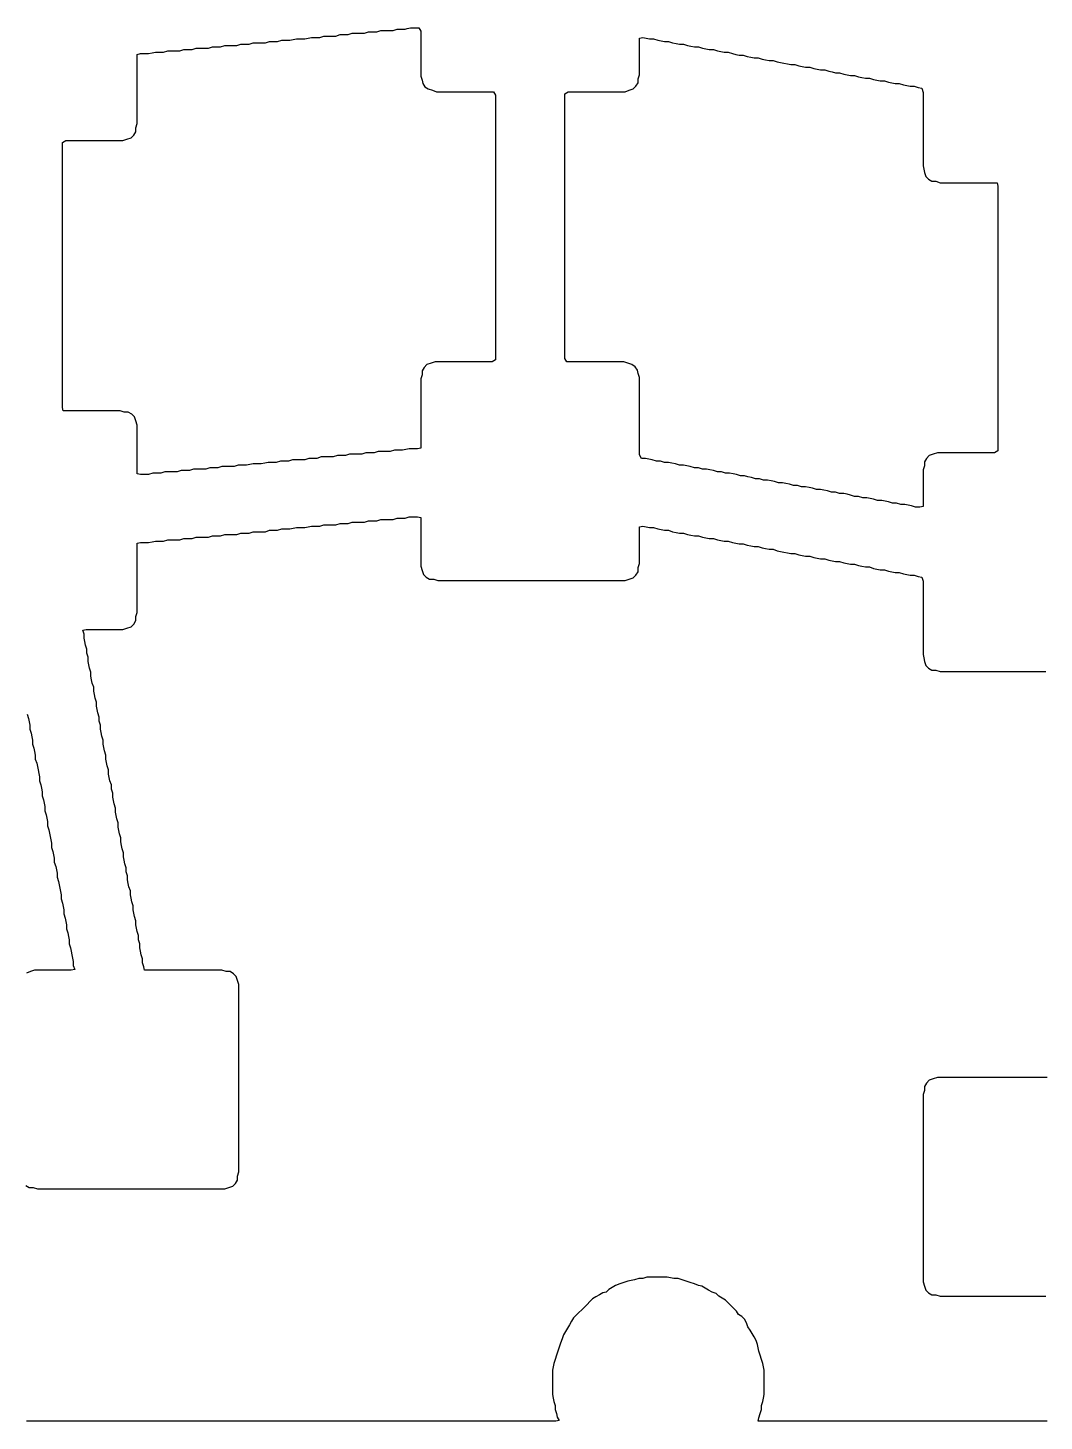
# Model space of a CAD drawing. Header units: metres. Extents: x 1 to 276, y -106 to -1.
# Drawn here: x 191.8 to 229.2, y -104.2 to -52.9 of the extents above; entities that cross this region are included whole.
import ezdxf

# ---------------------------------------------------------------- set-up
doc = ezdxf.new("R2010")
doc.units = ezdxf.units.M

msp = doc.modelspace()

# ---------------------------------------------------------------- linework, layer by layer
at = {"layer": 'PORON'}
for points in [[(205.725, -52.9), (205.85, -52.875), (206, -52.875), (206.15, -52.875), (206.225, -53), (206.225, -53.15), (206.225, -53.3), (206.225, -53.45), (206.225, -53.6), (206.225, -53.75), (206.225, -53.9), (206.225, -54.05), (206.225, -54.2), (206.225, -54.35), (206.225, -54.5), (206.225, -54.65), (206.275, -54.8), (206.3, -54.925), (206.375, -55.05), (206.5, -55.125), (206.65, -55.175), (206.8, -55.225), (206.95, -55.225), (207.1, -55.225), (207.25, -55.225), (207.4, -55.225), (207.55, -55.225), (207.7, -55.225), (207.85, -55.225), (208, -55.225), (208.15, -55.225), (208.3, -55.225), (208.45, -55.225), (208.6, -55.225), (208.75, -55.225), (208.9, -55.225), (208.975, -55.35), (208.975, -55.5), (208.975, -55.65), (208.975, -55.8), (208.975, -55.95), (208.975, -56.1), (208.975, -56.25), (208.975, -56.4), (208.975, -56.55), (208.975, -56.7), (208.975, -56.85), (208.975, -57), (208.975, -57.15), (208.975, -57.3), (208.975, -57.45), (208.975, -57.6), (208.975, -57.75), (208.975, -57.9), (208.975, -58.05), (208.975, -58.2), (208.975, -58.35), (208.975, -58.5), (208.975, -58.65), (208.975, -58.8), (208.975, -58.95), (208.975, -59.1), (208.975, -59.25), (208.975, -59.4), (208.975, -59.55), (208.975, -59.7), (208.975, -59.85), (208.975, -60), (208.975, -60.15), (208.975, -60.3), (208.975, -60.45), (208.975, -60.6), (208.975, -60.75), (208.975, -60.9), (208.975, -61.05), (208.975, -61.2), (208.975, -61.35), (208.975, -61.5), (208.975, -61.65), (208.975, -61.8), (208.975, -61.95), (208.975, -62.1), (208.975, -62.25), (208.975, -62.4), (208.975, -62.55), (208.975, -62.7), (208.975, -62.85), (208.975, -63), (208.975, -63.15), (208.975, -63.3), (208.975, -63.45), (208.975, -63.6), (208.975, -63.75), (208.975, -63.9), (208.975, -64.05), (208.975, -64.2), (208.975, -64.35), (208.975, -64.5), (208.975, -64.65), (208.975, -64.8), (208.975, -64.95), (208.975, -65.1), (208.85, -65.175), (208.7, -65.175), (208.55, -65.175), (208.4, -65.175), (208.25, -65.175), (208.1, -65.175), (207.95, -65.175), (207.8, -65.175), (207.65, -65.175), (207.5, -65.175), (207.35, -65.175), (207.2, -65.175), (207.05, -65.175), (206.9, -65.175), (206.75, -65.175), (206.6, -65.225), (206.45, -65.275), (206.35, -65.375), (206.275, -65.5), (206.275, -65.65), (206.225, -65.8), (206.225, -65.95), (206.225, -66.1), (206.225, -66.25), (206.225, -66.4), (206.225, -66.55), (206.225, -66.7), (206.225, -66.85), (206.225, -67), (206.225, -67.15), (206.225, -67.3), (206.225, -67.45), (206.225, -67.6), (206.225, -67.75), (206.225, -67.9), (206.225, -68.05), (206.225, -68.2), (206.225, -68.35), (206.1, -68.375), (205.95, -68.375), (205.8, -68.375), (205.675, -68.4), (205.55, -68.425), (205.4, -68.425), (205.25, -68.425), (205.1, -68.475), (204.95, -68.475), (204.8, -68.475), (204.65, -68.475), (204.5, -68.525), (204.35, -68.525), (204.2, -68.525), (204.05, -68.575), (203.9, -68.575), (203.75, -68.575), (203.6, -68.575), (203.45, -68.625), (203.3, -68.625), (203.15, -68.625), (203, -68.675), (202.85, -68.675), (202.7, -68.675), (202.55, -68.675), (202.4, -68.725), (202.25, -68.725), (202.1, -68.725), (201.95, -68.775), (201.8, -68.775), (201.65, -68.775), (201.5, -68.775), (201.35, -68.825), (201.2, -68.825), (201.05, -68.825), (200.9, -68.875), (200.75, -68.875), (200.6, -68.875), (200.475, -68.9), (200.35, -68.925), (200.2, -68.925), (200.05, -68.925), (199.925, -68.95), (199.8, -68.975), (199.65, -68.975), (199.5, -68.975), (199.35, -69.025), (199.2, -69.025), (199.05, -69.025), (198.9, -69.025), (198.75, -69.075), (198.6, -69.075), (198.45, -69.075), (198.3, -69.125), (198.15, -69.125), (198, -69.125), (197.85, -69.125), (197.7, -69.175), (197.55, -69.175), (197.4, -69.175), (197.25, -69.225), (197.1, -69.225), (196.95, -69.225), (196.8, -69.225), (196.65, -69.275), (196.5, -69.275), (196.35, -69.275), (196.2, -69.325), (196.05, -69.325), (195.9, -69.325), (195.775, -69.3), (195.775, -69.15), (195.775, -69), (195.775, -68.85), (195.775, -68.7), (195.775, -68.55), (195.775, -68.4), (195.775, -68.25), (195.775, -68.1), (195.775, -67.95), (195.775, -67.8), (195.775, -67.65), (195.775, -67.5), (195.725, -67.35), (195.675, -67.2), (195.575, -67.1), (195.45, -67.025), (195.3, -67.025), (195.15, -66.975), (195, -66.975), (194.85, -66.975), (194.7, -66.975), (194.55, -66.975), (194.4, -66.975), (194.25, -66.975), (194.1, -66.975), (193.95, -66.975), (193.8, -66.975), (193.65, -66.975), (193.5, -66.975), (193.35, -66.975), (193.2, -66.975), (193.05, -66.975), (193.025, -66.85), (193.025, -66.7), (193.025, -66.55), (193.025, -66.4), (193.025, -66.25), (193.025, -66.1), (193.025, -65.95), (193.025, -65.8), (193.025, -65.65), (193.025, -65.5), (193.025, -65.35), (193.025, -65.2), (193.025, -65.05), (193.025, -64.9), (193.025, -64.75), (193.025, -64.6), (193.025, -64.45), (193.025, -64.3), (193.025, -64.15), (193.025, -64), (193.025, -63.85), (193.025, -63.7), (193.025, -63.55), (193.025, -63.4), (193.025, -63.25), (193.025, -63.1), (193.025, -62.95), (193.025, -62.8), (193.025, -62.65), (193.025, -62.5), (193.025, -62.35), (193.025, -62.2), (193.025, -62.05), (193.025, -61.9), (193.025, -61.75), (193.025, -61.6), (193.025, -61.45), (193.025, -61.3), (193.025, -61.15), (193.025, -61), (193.025, -60.85), (193.025, -60.7), (193.025, -60.55), (193.025, -60.4), (193.025, -60.25), (193.025, -60.1), (193.025, -59.95), (193.025, -59.8), (193.025, -59.65), (193.025, -59.5), (193.025, -59.35), (193.025, -59.2), (193.025, -59.05), (193.025, -58.9), (193.025, -58.75), (193.025, -58.6), (193.025, -58.45), (193.025, -58.3), (193.025, -58.15), (193.025, -58), (193.025, -57.85), (193.025, -57.7), (193.025, -57.55), (193.025, -57.4), (193.025, -57.25), (193.025, -57.1), (193.15, -57.025), (193.3, -57.025), (193.45, -57.025), (193.6, -57.025), (193.75, -57.025), (193.9, -57.025), (194.05, -57.025), (194.2, -57.025), (194.35, -57.025), (194.5, -57.025), (194.65, -57.025), (194.8, -57.025), (194.95, -57.025), (195.1, -57.025), (195.25, -57.025), (195.4, -56.975), (195.55, -56.925), (195.65, -56.825), (195.725, -56.7), (195.725, -56.55), (195.775, -56.4), (195.775, -56.25), (195.775, -56.1), (195.775, -55.95), (195.775, -55.8), (195.775, -55.65), (195.775, -55.5), (195.775, -55.35), (195.775, -55.2), (195.775, -55.05), (195.775, -54.9), (195.775, -54.75), (195.775, -54.6), (195.775, -54.45), (195.775, -54.3), (195.775, -54.15), (195.775, -54), (195.775, -53.85), (195.9, -53.825), (196.05, -53.825), (196.2, -53.825), (196.325, -53.8), (196.45, -53.775), (196.6, -53.775), (196.75, -53.775), (196.9, -53.725), (197.05, -53.725), (197.2, -53.725), (197.35, -53.725), (197.5, -53.675), (197.65, -53.675), (197.8, -53.675), (197.95, -53.625), (198.1, -53.625), (198.25, -53.625), (198.4, -53.625), (198.55, -53.575), (198.7, -53.575), (198.85, -53.575), (199, -53.525), (199.15, -53.525), (199.3, -53.525), (199.45, -53.525), (199.6, -53.475), (199.75, -53.475), (199.9, -53.475), (200.05, -53.425), (200.2, -53.425), (200.35, -53.425), (200.5, -53.425), (200.65, -53.375), (200.8, -53.375), (200.95, -53.375), (201.1, -53.325), (201.25, -53.325), (201.4, -53.325), (201.525, -53.3), (201.65, -53.275), (201.8, -53.275), (201.95, -53.275), (202.075, -53.25), (202.2, -53.225), (202.35, -53.225), (202.5, -53.225), (202.65, -53.175), (202.8, -53.175), (202.95, -53.175), (203.1, -53.175), (203.25, -53.125), (203.4, -53.125), (203.55, -53.125), (203.7, -53.075), (203.85, -53.075), (204, -53.075), (204.15, -53.075), (204.3, -53.025), (204.45, -53.025), (204.6, -53.025), (204.75, -52.975), (204.9, -52.975), (205.05, -52.975), (205.2, -52.975), (205.35, -52.925), (205.5, -52.925), (205.65, -52.925), (205.725, -52.9)], [(214.275, -53.25), (214.4, -53.225), (214.525, -53.25), (214.65, -53.275), (214.8, -53.275), (214.95, -53.325), (215.075, -53.35), (215.2, -53.375), (215.35, -53.375), (215.5, -53.425), (215.625, -53.45), (215.75, -53.475), (215.9, -53.475), (216.05, -53.525), (216.175, -53.55), (216.3, -53.575), (216.45, -53.575), (216.6, -53.625), (216.725, -53.65), (216.85, -53.675), (217, -53.675), (217.15, -53.725), (217.275, -53.75), (217.4, -53.775), (217.55, -53.775), (217.7, -53.825), (217.825, -53.85), (217.95, -53.875), (218.1, -53.875), (218.25, -53.925), (218.375, -53.95), (218.5, -53.975), (218.65, -53.975), (218.8, -54.025), (218.925, -54.05), (219.05, -54.075), (219.2, -54.075), (219.35, -54.125), (219.475, -54.15), (219.6, -54.175), (219.725, -54.2), (219.85, -54.225), (220, -54.225), (220.15, -54.275), (220.275, -54.3), (220.4, -54.325), (220.55, -54.325), (220.7, -54.375), (220.825, -54.4), (220.95, -54.425), (221.1, -54.425), (221.25, -54.475), (221.375, -54.5), (221.5, -54.525), (221.65, -54.525), (221.8, -54.575), (221.925, -54.6), (222.05, -54.625), (222.2, -54.625), (222.35, -54.675), (222.475, -54.7), (222.6, -54.725), (222.75, -54.725), (222.9, -54.775), (223.025, -54.8), (223.15, -54.825), (223.3, -54.825), (223.45, -54.875), (223.575, -54.9), (223.7, -54.925), (223.85, -54.925), (224, -54.975), (224.125, -55), (224.25, -55.025), (224.4, -55.025), (224.55, -55.075), (224.675, -55.1), (224.725, -55.25), (224.725, -55.4), (224.725, -55.55), (224.725, -55.7), (224.725, -55.85), (224.725, -56), (224.725, -56.15), (224.725, -56.3), (224.725, -56.45), (224.725, -56.6), (224.725, -56.75), (224.725, -56.9), (224.725, -57.05), (224.725, -57.2), (224.725, -57.35), (224.725, -57.5), (224.725, -57.65), (224.725, -57.8), (224.725, -57.95), (224.75, -58.075), (224.775, -58.2), (224.825, -58.35), (224.925, -58.45), (225.05, -58.525), (225.2, -58.525), (225.35, -58.575), (225.5, -58.575), (225.65, -58.575), (225.8, -58.575), (225.95, -58.575), (226.1, -58.575), (226.25, -58.575), (226.4, -58.575), (226.55, -58.575), (226.7, -58.575), (226.85, -58.575), (227, -58.575), (227.15, -58.575), (227.3, -58.575), (227.45, -58.575), (227.475, -58.7), (227.475, -58.85), (227.475, -59), (227.475, -59.15), (227.475, -59.3), (227.475, -59.45), (227.475, -59.6), (227.475, -59.75), (227.475, -59.9), (227.475, -60.05), (227.475, -60.2), (227.475, -60.35), (227.475, -60.5), (227.475, -60.65), (227.475, -60.8), (227.475, -60.95), (227.475, -61.1), (227.475, -61.25), (227.475, -61.4), (227.475, -61.55), (227.475, -61.7), (227.475, -61.85), (227.475, -62), (227.475, -62.15), (227.475, -62.3), (227.475, -62.45), (227.475, -62.6), (227.475, -62.75), (227.475, -62.9), (227.475, -63.05), (227.475, -63.2), (227.475, -63.35), (227.475, -63.5), (227.475, -63.65), (227.475, -63.8), (227.475, -63.95), (227.475, -64.1), (227.475, -64.25), (227.475, -64.4), (227.475, -64.55), (227.475, -64.7), (227.475, -64.85), (227.475, -65), (227.475, -65.15), (227.475, -65.3), (227.475, -65.45), (227.475, -65.6), (227.475, -65.75), (227.475, -65.9), (227.475, -66.05), (227.475, -66.2), (227.475, -66.35), (227.475, -66.5), (227.475, -66.65), (227.475, -66.8), (227.475, -66.95), (227.475, -67.1), (227.475, -67.25), (227.475, -67.4), (227.475, -67.55), (227.475, -67.7), (227.475, -67.85), (227.475, -68), (227.475, -68.15), (227.475, -68.3), (227.475, -68.45), (227.35, -68.525), (227.2, -68.525), (227.05, -68.525), (226.9, -68.525), (226.75, -68.525), (226.6, -68.525), (226.45, -68.525), (226.3, -68.525), (226.15, -68.525), (226, -68.525), (225.85, -68.525), (225.7, -68.525), (225.55, -68.525), (225.4, -68.525), (225.25, -68.525), (225.1, -68.575), (224.95, -68.625), (224.85, -68.725), (224.775, -68.85), (224.775, -69), (224.725, -69.15), (224.725, -69.3), (224.725, -69.45), (224.725, -69.6), (224.725, -69.75), (224.725, -69.9), (224.725, -70.05), (224.725, -70.2), (224.725, -70.35), (224.725, -70.5), (224.6, -70.525), (224.45, -70.525), (224.3, -70.475), (224.175, -70.45), (224.05, -70.425), (223.9, -70.425), (223.75, -70.375), (223.6, -70.375), (223.45, -70.325), (223.325, -70.3), (223.2, -70.275), (223.05, -70.275), (222.9, -70.225), (222.775, -70.2), (222.65, -70.175), (222.5, -70.175), (222.35, -70.125), (222.2, -70.125), (222.05, -70.075), (221.925, -70.05), (221.8, -70.025), (221.65, -70.025), (221.5, -69.975), (221.35, -69.975), (221.2, -69.925), (221.075, -69.9), (220.95, -69.875), (220.8, -69.875), (220.65, -69.825), (220.525, -69.8), (220.4, -69.775), (220.25, -69.775), (220.1, -69.725), (219.95, -69.725), (219.8, -69.675), (219.675, -69.65), (219.55, -69.625), (219.4, -69.625), (219.25, -69.575), (219.125, -69.55), (219, -69.525), (218.85, -69.525), (218.7, -69.475), (218.55, -69.475), (218.4, -69.425), (218.275, -69.4), (218.15, -69.375), (218, -69.375), (217.85, -69.325), (217.725, -69.3), (217.6, -69.275), (217.45, -69.275), (217.3, -69.225), (217.15, -69.225), (217, -69.175), (216.875, -69.15), (216.75, -69.125), (216.6, -69.125), (216.45, -69.075), (216.3, -69.075), (216.15, -69.025), (216.025, -69), (215.9, -68.975), (215.75, -68.975), (215.6, -68.925), (215.475, -68.9), (215.35, -68.875), (215.2, -68.875), (215.05, -68.825), (214.9, -68.825), (214.75, -68.775), (214.625, -68.75), (214.5, -68.725), (214.35, -68.725), (214.275, -68.6), (214.275, -68.45), (214.275, -68.3), (214.275, -68.15), (214.275, -68), (214.275, -67.85), (214.275, -67.7), (214.275, -67.55), (214.275, -67.4), (214.275, -67.25), (214.275, -67.1), (214.275, -66.95), (214.275, -66.8), (214.275, -66.65), (214.275, -66.5), (214.275, -66.35), (214.275, -66.2), (214.275, -66.05), (214.275, -65.9), (214.275, -65.75), (214.225, -65.6), (214.2, -65.475), (214.125, -65.35), (214, -65.275), (213.85, -65.225), (213.7, -65.175), (213.55, -65.175), (213.4, -65.175), (213.25, -65.175), (213.1, -65.175), (212.95, -65.175), (212.8, -65.175), (212.65, -65.175), (212.5, -65.175), (212.35, -65.175), (212.2, -65.175), (212.05, -65.175), (211.9, -65.175), (211.75, -65.175), (211.6, -65.175), (211.525, -65.05), (211.525, -64.9), (211.525, -64.75), (211.525, -64.6), (211.525, -64.45), (211.525, -64.3), (211.525, -64.15), (211.525, -64), (211.525, -63.85), (211.525, -63.7), (211.525, -63.55), (211.525, -63.4), (211.525, -63.25), (211.525, -63.1), (211.525, -62.95), (211.525, -62.8), (211.525, -62.65), (211.525, -62.5), (211.525, -62.35), (211.525, -62.2), (211.525, -62.05), (211.525, -61.9), (211.525, -61.75), (211.525, -61.6), (211.525, -61.45), (211.525, -61.3), (211.525, -61.15), (211.525, -61), (211.525, -60.85), (211.525, -60.7), (211.525, -60.55), (211.525, -60.4), (211.525, -60.25), (211.525, -60.1), (211.525, -59.95), (211.525, -59.8), (211.525, -59.65), (211.525, -59.5), (211.525, -59.35), (211.525, -59.2), (211.525, -59.05), (211.525, -58.9), (211.525, -58.75), (211.525, -58.6), (211.525, -58.45), (211.525, -58.3), (211.525, -58.15), (211.525, -58), (211.525, -57.85), (211.525, -57.7), (211.525, -57.55), (211.525, -57.4), (211.525, -57.25), (211.525, -57.1), (211.525, -56.95), (211.525, -56.8), (211.525, -56.65), (211.525, -56.5), (211.525, -56.35), (211.525, -56.2), (211.525, -56.05), (211.525, -55.9), (211.525, -55.75), (211.525, -55.6), (211.525, -55.45), (211.525, -55.3), (211.65, -55.225), (211.8, -55.225), (211.95, -55.225), (212.1, -55.225), (212.25, -55.225), (212.4, -55.225), (212.55, -55.225), (212.7, -55.225), (212.85, -55.225), (213, -55.225), (213.15, -55.225), (213.3, -55.225), (213.45, -55.225), (213.6, -55.225), (213.75, -55.225), (213.9, -55.175), (214.05, -55.125), (214.15, -55.025), (214.225, -54.9), (214.225, -54.75), (214.275, -54.6), (214.275, -54.45), (214.275, -54.3), (214.275, -54.15), (214.275, -54), (214.275, -53.85), (214.275, -53.7), (214.275, -53.55), (214.275, -53.4), (214.275, -53.25)]]:
    msp.add_lwpolyline(points, close=True, dxfattribs=at)
for points in [[(191.675, -95.5), (191.8, -95.575), (191.95, -95.575), (192.1, -95.625), (192.25, -95.625), (192.4, -95.625), (192.55, -95.625), (192.7, -95.625), (192.85, -95.625), (193, -95.625), (193.15, -95.625), (193.3, -95.625), (193.45, -95.625), (193.6, -95.625), (193.75, -95.625), (193.9, -95.625), (194.05, -95.625), (194.2, -95.625), (194.35, -95.625), (194.5, -95.625), (194.65, -95.625), (194.8, -95.625), (194.95, -95.625), (195.1, -95.625), (195.25, -95.625), (195.4, -95.625), (195.55, -95.625), (195.7, -95.625), (195.85, -95.625), (196, -95.625), (196.15, -95.625), (196.3, -95.625), (196.45, -95.625), (196.6, -95.625), (196.75, -95.625), (196.9, -95.625), (197.05, -95.625), (197.2, -95.625), (197.35, -95.625), (197.5, -95.625), (197.65, -95.625), (197.8, -95.625), (197.95, -95.625), (198.1, -95.625), (198.25, -95.625), (198.4, -95.625), (198.55, -95.625), (198.7, -95.625), (198.85, -95.625), (199, -95.625), (199.15, -95.575), (199.3, -95.525), (199.4, -95.425), (199.475, -95.3), (199.475, -95.15), (199.525, -95), (199.525, -94.85), (199.525, -94.7), (199.525, -94.55), (199.525, -94.4), (199.525, -94.25), (199.525, -94.1), (199.525, -93.95), (199.525, -93.8), (199.525, -93.65), (199.525, -93.5), (199.525, -93.35), (199.525, -93.2), (199.525, -93.05), (199.525, -92.9), (199.525, -92.75), (199.525, -92.6), (199.525, -92.45), (199.525, -92.3), (199.525, -92.15), (199.525, -92), (199.525, -91.85), (199.525, -91.7), (199.525, -91.55), (199.525, -91.4), (199.525, -91.25), (199.525, -91.1), (199.525, -90.95), (199.525, -90.8), (199.525, -90.65), (199.525, -90.5), (199.525, -90.35), (199.525, -90.2), (199.525, -90.05), (199.525, -89.9), (199.525, -89.75), (199.525, -89.6), (199.525, -89.45), (199.525, -89.3), (199.525, -89.15), (199.525, -89), (199.525, -88.85), (199.525, -88.7), (199.525, -88.55), (199.525, -88.4), (199.525, -88.25), (199.525, -88.1), (199.475, -87.95), (199.425, -87.8), (199.325, -87.7), (199.2, -87.625), (199.05, -87.625), (198.9, -87.575), (198.75, -87.575), (198.6, -87.575), (198.45, -87.575), (198.3, -87.575), (198.15, -87.575), (198, -87.575), (197.85, -87.575), (197.7, -87.575), (197.55, -87.575), (197.4, -87.575), (197.25, -87.575), (197.1, -87.575), (196.95, -87.575), (196.8, -87.575), (196.65, -87.575), (196.5, -87.575), (196.35, -87.575), (196.2, -87.575), (196.05, -87.575), (196.025, -87.45), (195.975, -87.3), (195.975, -87.15), (195.925, -87), (195.9, -86.875), (195.875, -86.75), (195.875, -86.6), (195.825, -86.45), (195.825, -86.3), (195.775, -86.15), (195.75, -86.025), (195.725, -85.9), (195.725, -85.75), (195.675, -85.6), (195.65, -85.475), (195.625, -85.35), (195.625, -85.2), (195.575, -85.05), (195.55, -84.925), (195.525, -84.8), (195.525, -84.65), (195.475, -84.5), (195.45, -84.375), (195.425, -84.25), (195.425, -84.1), (195.375, -83.95), (195.375, -83.8), (195.325, -83.65), (195.3, -83.525), (195.275, -83.4), (195.275, -83.25), (195.225, -83.1), (195.2, -82.975), (195.175, -82.85), (195.175, -82.7), (195.125, -82.55), (195.1, -82.425), (195.075, -82.3), (195.075, -82.15), (195.025, -82), (195, -81.875), (194.975, -81.75), (194.975, -81.6), (194.925, -81.45), (194.9, -81.325), (194.875, -81.2), (194.875, -81.05), (194.825, -80.9), (194.825, -80.75), (194.775, -80.6), (194.75, -80.475), (194.725, -80.35), (194.725, -80.2), (194.675, -80.05), (194.65, -79.925), (194.625, -79.8), (194.625, -79.65), (194.575, -79.5), (194.55, -79.375), (194.525, -79.25), (194.525, -79.1), (194.475, -78.95), (194.45, -78.825), (194.425, -78.7), (194.425, -78.55), (194.375, -78.4), (194.375, -78.25), (194.325, -78.1), (194.3, -77.975), (194.275, -77.85), (194.275, -77.7), (194.225, -77.55), (194.2, -77.425), (194.175, -77.3), (194.175, -77.15), (194.125, -77), (194.1, -76.875), (194.075, -76.75), (194.075, -76.6), (194.025, -76.45), (194, -76.325), (193.975, -76.2), (193.975, -76.05), (193.925, -75.9), (193.925, -75.75), (193.875, -75.6), (193.85, -75.475), (193.825, -75.35), (193.825, -75.2), (193.775, -75.05), (193.9, -75.025), (194.05, -75.025), (194.2, -75.025), (194.35, -75.025), (194.5, -75.025), (194.65, -75.025), (194.8, -75.025), (194.95, -75.025), (195.1, -75.025), (195.25, -75.025), (195.4, -74.975), (195.55, -74.925), (195.65, -74.825), (195.725, -74.7), (195.725, -74.55), (195.775, -74.4), (195.775, -74.25), (195.775, -74.1), (195.775, -73.95), (195.775, -73.8), (195.775, -73.65), (195.775, -73.5), (195.775, -73.35), (195.775, -73.2), (195.775, -73.05), (195.775, -72.9), (195.775, -72.75), (195.775, -72.6), (195.775, -72.45), (195.775, -72.3), (195.775, -72.15), (195.775, -72), (195.775, -71.85), (195.9, -71.825), (196.05, -71.825), (196.2, -71.825), (196.325, -71.8), (196.45, -71.775), (196.6, -71.775), (196.75, -71.775), (196.9, -71.725), (197.05, -71.725), (197.2, -71.725), (197.35, -71.725), (197.5, -71.675), (197.65, -71.675), (197.8, -71.675), (197.95, -71.625), (198.1, -71.625), (198.25, -71.625), (198.4, -71.625), (198.55, -71.575), (198.7, -71.575), (198.85, -71.575), (199, -71.525), (199.15, -71.525), (199.3, -71.525), (199.45, -71.525), (199.6, -71.475), (199.75, -71.475), (199.9, -71.475), (200.05, -71.425), (200.2, -71.425), (200.35, -71.425), (200.5, -71.425), (200.65, -71.375), (200.8, -71.375), (200.95, -71.375), (201.1, -71.325), (201.25, -71.325), (201.4, -71.325), (201.525, -71.3), (201.65, -71.275), (201.8, -71.275), (201.95, -71.275), (202.075, -71.25), (202.2, -71.225), (202.35, -71.225), (202.5, -71.225), (202.65, -71.175), (202.8, -71.175), (202.95, -71.175), (203.1, -71.175), (203.25, -71.125), (203.4, -71.125), (203.55, -71.125), (203.7, -71.075), (203.85, -71.075), (204, -71.075), (204.15, -71.075), (204.3, -71.025), (204.45, -71.025), (204.6, -71.025), (204.75, -70.975), (204.9, -70.975), (205.05, -70.975), (205.2, -70.975), (205.35, -70.925), (205.5, -70.925), (205.65, -70.925), (205.8, -70.875), (205.95, -70.875), (206.1, -70.875), (206.225, -70.9), (206.225, -71.05), (206.225, -71.2), (206.225, -71.35), (206.225, -71.5), (206.225, -71.65), (206.225, -71.8), (206.225, -71.95), (206.225, -72.1), (206.225, -72.25), (206.225, -72.4), (206.225, -72.55), (206.225, -72.7), (206.275, -72.85), (206.325, -73), (206.425, -73.1), (206.55, -73.175), (206.7, -73.175), (206.85, -73.225), (207, -73.225), (207.15, -73.225), (207.3, -73.225), (207.45, -73.225), (207.6, -73.225), (207.75, -73.225), (207.9, -73.225), (208.05, -73.225), (208.2, -73.225), (208.35, -73.225), (208.5, -73.225), (208.65, -73.225), (208.8, -73.225), (208.95, -73.225), (209.1, -73.225), (209.25, -73.225), (209.4, -73.225), (209.55, -73.225), (209.7, -73.225), (209.85, -73.225), (210, -73.225), (210.15, -73.225), (210.3, -73.225), (210.45, -73.225), (210.6, -73.225), (210.75, -73.225), (210.9, -73.225), (211.05, -73.225), (211.2, -73.225), (211.35, -73.225), (211.5, -73.225), (211.65, -73.225), (211.8, -73.225), (211.95, -73.225), (212.1, -73.225), (212.25, -73.225), (212.4, -73.225), (212.55, -73.225), (212.7, -73.225), (212.85, -73.225), (213, -73.225), (213.15, -73.225), (213.3, -73.225), (213.45, -73.225), (213.6, -73.225), (213.75, -73.225), (213.9, -73.175), (214.05, -73.125), (214.15, -73.025), (214.225, -72.9), (214.225, -72.75), (214.275, -72.6), (214.275, -72.45), (214.275, -72.3), (214.275, -72.15), (214.275, -72), (214.275, -71.85), (214.275, -71.7), (214.275, -71.55), (214.275, -71.4), (214.275, -71.25), (214.4, -71.225), (214.525, -71.25), (214.65, -71.275), (214.8, -71.275), (214.95, -71.325), (215.075, -71.35), (215.2, -71.375), (215.35, -71.375), (215.5, -71.425), (215.625, -71.45), (215.75, -71.475), (215.9, -71.475), (216.05, -71.525), (216.175, -71.55), (216.3, -71.575), (216.45, -71.575), (216.6, -71.625), (216.725, -71.65), (216.85, -71.675), (217, -71.675), (217.15, -71.725), (217.275, -71.75), (217.4, -71.775), (217.55, -71.775), (217.7, -71.825), (217.825, -71.85), (217.95, -71.875), (218.1, -71.875), (218.25, -71.925), (218.375, -71.95), (218.5, -71.975), (218.65, -71.975), (218.8, -72.025), (218.925, -72.05), (219.05, -72.075), (219.2, -72.075), (219.35, -72.125), (219.475, -72.15), (219.6, -72.175), (219.725, -72.2), (219.85, -72.225), (220, -72.225), (220.15, -72.275), (220.275, -72.3), (220.4, -72.325), (220.55, -72.325), (220.7, -72.375), (220.825, -72.4), (220.95, -72.425), (221.1, -72.425), (221.25, -72.475), (221.375, -72.5), (221.5, -72.525), (221.65, -72.525), (221.8, -72.575), (221.925, -72.6), (222.05, -72.625), (222.2, -72.625), (222.35, -72.675), (222.475, -72.7), (222.6, -72.725), (222.75, -72.725), (222.9, -72.775), (223.025, -72.8), (223.15, -72.825), (223.3, -72.825), (223.45, -72.875), (223.575, -72.9), (223.7, -72.925), (223.85, -72.925), (224, -72.975), (224.125, -73), (224.25, -73.025), (224.4, -73.025), (224.55, -73.075), (224.675, -73.1), (224.725, -73.25), (224.725, -73.4), (224.725, -73.55), (224.725, -73.7), (224.725, -73.85), (224.725, -74), (224.725, -74.15), (224.725, -74.3), (224.725, -74.45), (224.725, -74.6), (224.725, -74.75), (224.725, -74.9), (224.725, -75.05), (224.725, -75.2), (224.725, -75.35), (224.725, -75.5), (224.725, -75.65), (224.725, -75.8), (224.725, -75.95), (224.75, -76.075), (224.775, -76.2), (224.825, -76.35), (224.925, -76.45), (225.05, -76.525), (225.2, -76.525), (225.35, -76.575), (225.5, -76.575), (225.65, -76.575), (225.8, -76.575), (225.95, -76.575), (226.1, -76.575), (226.25, -76.575), (226.4, -76.575), (226.55, -76.575), (226.7, -76.575), (226.85, -76.575), (227, -76.575), (227.15, -76.575), (227.3, -76.575), (227.45, -76.575), (227.6, -76.575), (227.75, -76.575), (227.9, -76.575), (228.05, -76.575), (228.2, -76.575), (228.35, -76.575), (228.5, -76.575), (228.65, -76.575), (228.8, -76.575), (228.95, -76.575), (229.1, -76.575), (229.25, -76.575)], [(191.725, -78.15), (191.775, -78.3), (191.8, -78.425), (191.825, -78.55), (191.825, -78.7), (191.875, -78.85), (191.9, -78.975), (191.925, -79.1), (191.925, -79.25), (191.975, -79.4), (192, -79.525), (192.025, -79.65), (192.025, -79.8), (192.075, -79.95), (192.1, -80.075), (192.125, -80.2), (192.15, -80.325), (192.175, -80.45), (192.175, -80.6), (192.225, -80.75), (192.25, -80.875), (192.275, -81), (192.275, -81.15), (192.325, -81.3), (192.35, -81.425), (192.375, -81.55), (192.375, -81.7), (192.425, -81.85), (192.45, -81.975), (192.475, -82.1), (192.475, -82.25), (192.525, -82.4), (192.55, -82.525), (192.575, -82.65), (192.6, -82.775), (192.625, -82.9), (192.625, -83.05), (192.675, -83.2), (192.7, -83.325), (192.725, -83.45), (192.725, -83.6), (192.775, -83.75), (192.8, -83.875), (192.825, -84), (192.825, -84.15), (192.875, -84.3), (192.9, -84.425), (192.925, -84.55), (192.95, -84.675), (192.975, -84.8), (192.975, -84.95), (193.025, -85.1), (193.05, -85.225), (193.075, -85.35), (193.075, -85.5), (193.125, -85.65), (193.15, -85.775), (193.175, -85.9), (193.175, -86.05), (193.225, -86.2), (193.25, -86.325), (193.275, -86.45), (193.275, -86.6), (193.325, -86.75), (193.35, -86.875), (193.375, -87), (193.4, -87.125), (193.425, -87.25), (193.425, -87.4), (193.475, -87.55), (193.35, -87.575), (193.2, -87.575), (193.05, -87.575), (192.9, -87.575), (192.75, -87.575), (192.6, -87.575), (192.45, -87.575), (192.3, -87.575), (192.15, -87.575), (192, -87.575), (191.85, -87.625), (191.7, -87.675)], [(229.3, -91.525), (229.15, -91.525), (229, -91.525), (228.85, -91.525), (228.7, -91.525), (228.55, -91.525), (228.4, -91.525), (228.25, -91.525), (228.1, -91.525), (227.95, -91.525), (227.8, -91.525), (227.65, -91.525), (227.5, -91.525), (227.35, -91.525), (227.2, -91.525), (227.05, -91.525), (226.9, -91.525), (226.75, -91.525), (226.6, -91.525), (226.45, -91.525), (226.3, -91.525), (226.15, -91.525), (226, -91.525), (225.85, -91.525), (225.7, -91.525), (225.55, -91.525), (225.4, -91.525), (225.25, -91.525), (225.1, -91.575), (224.95, -91.625), (224.85, -91.725), (224.775, -91.85), (224.775, -92), (224.725, -92.15), (224.725, -92.3), (224.725, -92.45), (224.725, -92.6), (224.725, -92.75), (224.725, -92.9), (224.725, -93.05), (224.725, -93.2), (224.725, -93.35), (224.725, -93.5), (224.725, -93.65), (224.725, -93.8), (224.725, -93.95), (224.725, -94.1), (224.725, -94.25), (224.725, -94.4), (224.725, -94.55), (224.725, -94.7), (224.725, -94.85), (224.725, -95), (224.725, -95.15), (224.725, -95.3), (224.725, -95.45), (224.725, -95.6), (224.725, -95.75), (224.725, -95.9), (224.725, -96.05), (224.725, -96.2), (224.725, -96.35), (224.725, -96.5), (224.725, -96.65), (224.725, -96.8), (224.725, -96.95), (224.725, -97.1), (224.725, -97.25), (224.725, -97.4), (224.725, -97.55), (224.725, -97.7), (224.725, -97.85), (224.725, -98), (224.725, -98.15), (224.725, -98.3), (224.725, -98.45), (224.725, -98.6), (224.725, -98.75), (224.725, -98.9), (224.725, -99.05), (224.775, -99.2), (224.825, -99.35), (224.925, -99.45), (225.05, -99.525), (225.2, -99.525), (225.35, -99.575), (225.5, -99.575), (225.65, -99.575), (225.8, -99.575), (225.95, -99.575), (226.1, -99.575), (226.25, -99.575), (226.4, -99.575), (226.55, -99.575), (226.7, -99.575), (226.85, -99.575), (227, -99.575), (227.15, -99.575), (227.3, -99.575), (227.45, -99.575), (227.6, -99.575), (227.75, -99.575), (227.9, -99.575), (228.05, -99.575), (228.2, -99.575), (228.35, -99.575), (228.5, -99.575), (228.65, -99.575), (228.8, -99.575), (228.95, -99.575), (229.1, -99.575), (229.25, -99.575)], [(229.3, -104.175), (229.15, -104.175), (229, -104.175), (228.85, -104.175), (228.7, -104.175), (228.55, -104.175), (228.4, -104.175), (228.25, -104.175), (228.1, -104.175), (227.95, -104.175), (227.8, -104.175), (227.65, -104.175), (227.5, -104.175), (227.35, -104.175), (227.2, -104.175), (227.05, -104.175), (226.9, -104.175), (226.75, -104.175), (226.6, -104.175), (226.45, -104.175), (226.3, -104.175), (226.15, -104.175), (226, -104.175), (225.85, -104.175), (225.7, -104.175), (225.55, -104.175), (225.4, -104.175), (225.25, -104.175), (225.1, -104.175), (224.95, -104.175), (224.8, -104.175), (224.65, -104.175), (224.5, -104.175), (224.35, -104.175), (224.2, -104.175), (224.05, -104.175), (223.9, -104.175), (223.75, -104.175), (223.6, -104.175), (223.45, -104.175), (223.3, -104.175), (223.15, -104.175), (223, -104.175), (222.85, -104.175), (222.7, -104.175), (222.55, -104.175), (222.4, -104.175), (222.25, -104.175), (222.1, -104.175), (221.95, -104.175), (221.8, -104.175), (221.65, -104.175), (221.5, -104.175), (221.35, -104.175), (221.2, -104.175), (221.05, -104.175), (220.9, -104.175), (220.75, -104.175), (220.6, -104.175), (220.45, -104.175), (220.3, -104.175), (220.15, -104.175), (220, -104.175), (219.85, -104.175), (219.7, -104.175), (219.55, -104.175), (219.4, -104.175), (219.25, -104.175), (219.1, -104.175), (218.95, -104.175), (218.8, -104.175), (218.65, -104.175), (218.675, -104.05), (218.725, -103.9), (218.775, -103.75), (218.775, -103.6), (218.825, -103.45), (218.85, -103.325), (218.875, -103.2), (218.875, -103.05), (218.875, -102.9), (218.875, -102.75), (218.875, -102.6), (218.875, -102.45), (218.875, -102.3), (218.85, -102.175), (218.825, -102.05), (218.775, -101.9), (218.725, -101.75), (218.675, -101.6), (218.65, -101.475), (218.625, -101.35), (218.575, -101.2), (218.5, -101.075), (218.425, -100.95), (218.35, -100.825), (218.275, -100.7), (218.225, -100.55), (218.15, -100.425), (218.05, -100.325), (217.925, -100.25), (217.85, -100.125), (217.75, -100.025), (217.65, -99.925), (217.55, -99.825), (217.45, -99.725), (217.325, -99.65), (217.2, -99.575), (217.1, -99.475), (216.95, -99.425), (216.825, -99.35), (216.7, -99.275), (216.575, -99.2), (216.45, -99.175), (216.3, -99.125), (216.15, -99.075), (216, -99.025), (215.85, -98.975), (215.7, -98.925), (215.55, -98.925), (215.425, -98.9), (215.3, -98.875), (215.15, -98.875), (215, -98.875), (214.85, -98.875), (214.7, -98.875), (214.55, -98.875), (214.4, -98.925), (214.25, -98.925), (214.1, -98.975), (213.975, -99), (213.85, -99.025), (213.7, -99.075), (213.55, -99.125), (213.4, -99.175), (213.275, -99.25), (213.15, -99.325), (213.05, -99.425), (212.925, -99.45), (212.8, -99.525), (212.675, -99.6), (212.55, -99.675), (212.45, -99.775), (212.35, -99.875), (212.25, -99.975), (212.15, -100.075), (212.05, -100.175), (211.95, -100.275), (211.85, -100.375), (211.775, -100.5), (211.7, -100.625), (211.625, -100.75), (211.55, -100.875), (211.475, -101), (211.425, -101.15), (211.375, -101.3), (211.325, -101.45), (211.275, -101.6), (211.225, -101.75), (211.175, -101.9), (211.125, -102.05), (211.1, -102.175), (211.075, -102.3), (211.075, -102.45), (211.075, -102.6), (211.075, -102.75), (211.075, -102.9), (211.075, -103.05), (211.075, -103.2), (211.1, -103.325), (211.125, -103.45), (211.175, -103.6), (211.175, -103.75), (211.225, -103.9), (211.25, -104.025), (211.325, -104.15), (211.2, -104.175), (211.05, -104.175), (210.9, -104.175), (210.75, -104.175), (210.6, -104.175), (210.45, -104.175), (210.3, -104.175), (210.15, -104.175), (210, -104.175), (209.85, -104.175), (209.7, -104.175), (209.55, -104.175), (209.4, -104.175), (209.25, -104.175), (209.1, -104.175), (208.95, -104.175), (208.8, -104.175), (208.65, -104.175), (208.5, -104.175), (208.35, -104.175), (208.2, -104.175), (208.05, -104.175), (207.9, -104.175), (207.75, -104.175), (207.6, -104.175), (207.45, -104.175), (207.3, -104.175), (207.15, -104.175), (207, -104.175), (206.85, -104.175), (206.7, -104.175), (206.55, -104.175), (206.4, -104.175), (206.25, -104.175), (206.1, -104.175), (205.95, -104.175), (205.8, -104.175), (205.65, -104.175), (205.5, -104.175), (205.35, -104.175), (205.2, -104.175), (205.05, -104.175), (204.9, -104.175), (204.75, -104.175), (204.6, -104.175), (204.45, -104.175), (204.3, -104.175), (204.15, -104.175), (204, -104.175), (203.85, -104.175), (203.7, -104.175), (203.55, -104.175), (203.4, -104.175), (203.25, -104.175), (203.1, -104.175), (202.95, -104.175), (202.8, -104.175), (202.65, -104.175), (202.5, -104.175), (202.35, -104.175), (202.2, -104.175), (202.05, -104.175), (201.9, -104.175), (201.75, -104.175), (201.6, -104.175), (201.45, -104.175), (201.3, -104.175), (201.15, -104.175), (201, -104.175), (200.85, -104.175), (200.7, -104.175), (200.55, -104.175), (200.4, -104.175), (200.25, -104.175), (200.1, -104.175), (199.95, -104.175), (199.8, -104.175), (199.65, -104.175), (199.5, -104.175), (199.35, -104.175), (199.2, -104.175), (199.05, -104.175), (198.9, -104.175), (198.75, -104.175), (198.6, -104.175), (198.45, -104.175), (198.3, -104.175), (198.15, -104.175), (198, -104.175), (197.85, -104.175), (197.7, -104.175), (197.55, -104.175), (197.4, -104.175), (197.25, -104.175), (197.1, -104.175), (196.95, -104.175), (196.8, -104.175), (196.65, -104.175), (196.5, -104.175), (196.35, -104.175), (196.2, -104.175), (196.05, -104.175), (195.9, -104.175), (195.75, -104.175), (195.6, -104.175), (195.45, -104.175), (195.3, -104.175), (195.15, -104.175), (195, -104.175), (194.85, -104.175), (194.7, -104.175), (194.55, -104.175), (194.4, -104.175), (194.25, -104.175), (194.1, -104.175), (193.95, -104.175), (193.8, -104.175), (193.65, -104.175), (193.5, -104.175), (193.35, -104.175), (193.2, -104.175), (193.05, -104.175), (192.9, -104.175), (192.75, -104.175), (192.6, -104.175), (192.45, -104.175), (192.3, -104.175), (192.15, -104.175), (192, -104.175), (191.85, -104.175), (191.7, -104.175)]]:
    msp.add_lwpolyline(points, dxfattribs=at)

doc.saveas('drawing.dxf')
